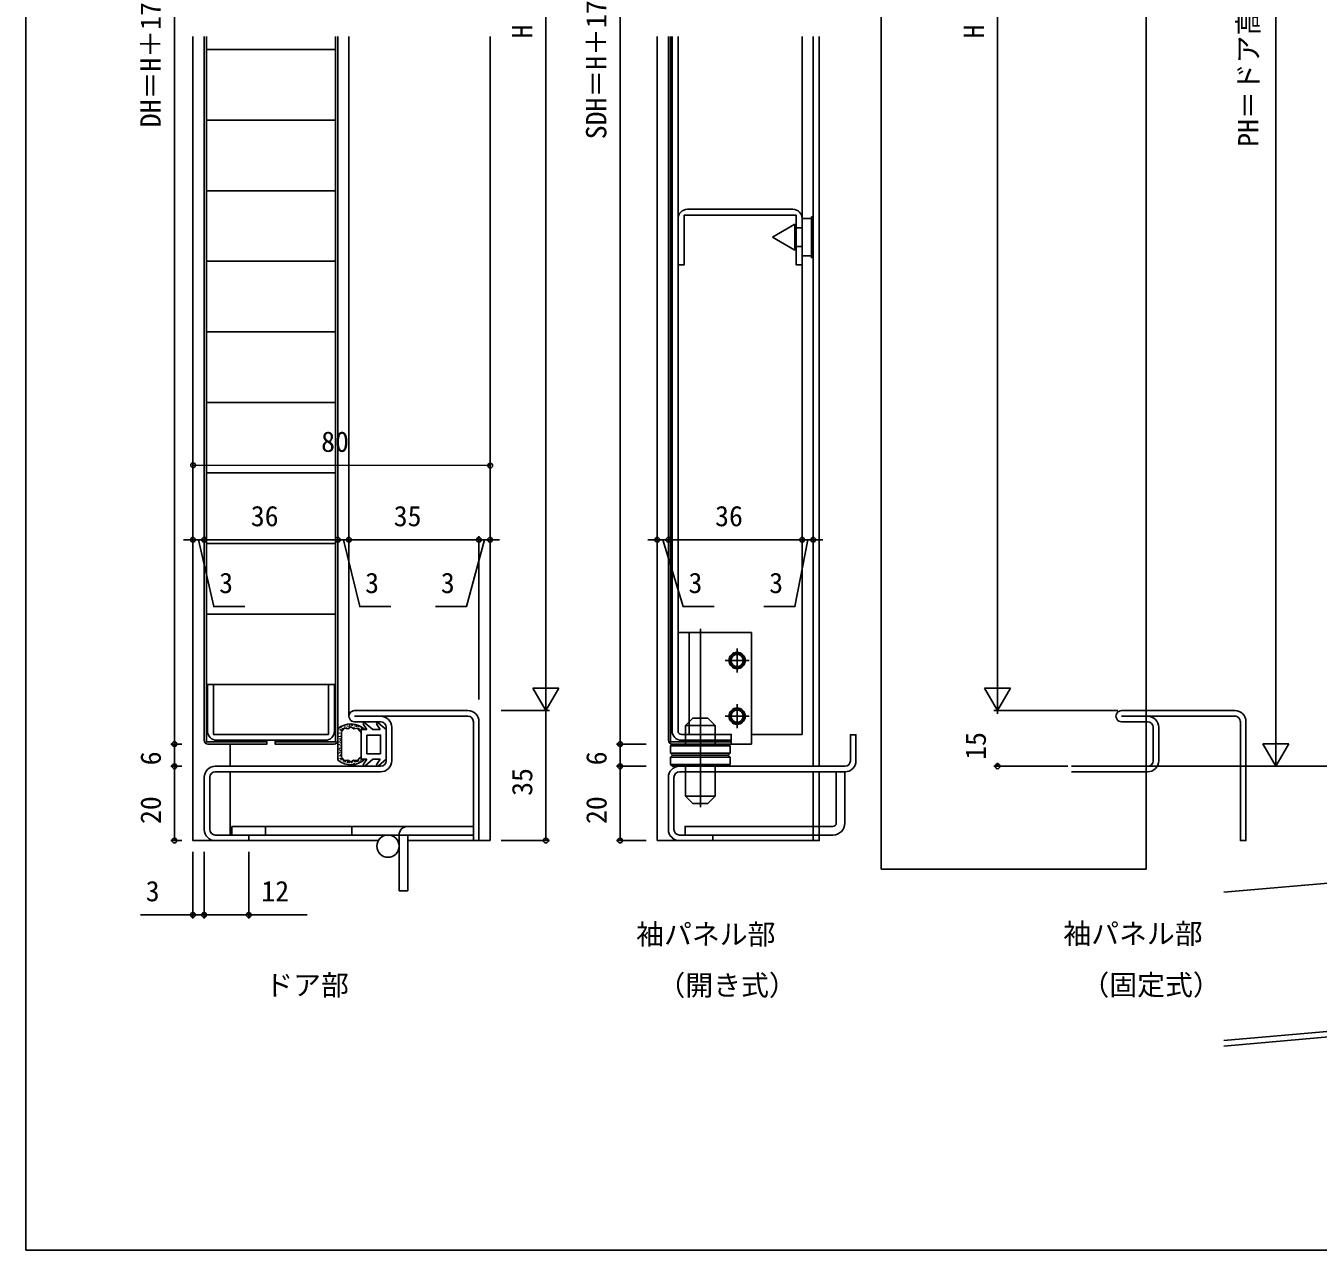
# Model space of a CAD drawing. Units: millimetres, scale not verified. Extents: x -437 to 438, y -344 to 340.
# Drawn here: x -436.6 to -88.7, y -343.7 to -14 of the extents above; entities that cross this region are included whole.
import ezdxf
from ezdxf.enums import TextEntityAlignment as Align

# ---------------------------------------------------------------- set-up
doc = ezdxf.new("R2010")
doc.units = ezdxf.units.MM
doc.header["$LTSCALE"] = 2
for name, color, linetype in [('0-1_USER1', 3, 'Continuous'), ('0-2_YKK_11', 7, 'Continuous'), ('0-3_YKK_11E', 7, 'Continuous'), ('0-4_YKK_12', 2, 'Continuous'), ('0-5_YKK_13', 4, 'Continuous'), ('0-7_YKK_D', 6, 'Continuous'), ('0-8_YKK_ZWAK', 7, 'Continuous'), ('0-9_YSS_K', 3, 'Continuous')]:
    doc.layers.add(name, color=color, linetype=linetype)
doc.styles.add('ＭＳ ゴシック', font='')
doc.styles.get('ＭＳ ゴシック').set_extended_font_data('MS Gothic')

msp = doc.modelspace()

# ---------------------------------------------------------------- linework, layer by layer
at = {"layer": '0-2_YKK_11'}
for p, q in [((-230.1, -63.408), (-258.5, -63.408)), ((-348.1, -198.408), (-317.6, -198.408)), ((-317.6, -199.908), (-348.1, -199.908)), ((-341.1, -201.408), (-348.1, -201.408)), ((-339.6, -211.908), (-339.6, -202.908)), ((-338.1, -202.908), (-338.1, -211.908)), ((-385.2, -206.408), (-356, -206.408)), ((-385.6, -213.408), (-341.1, -213.408)), ((-341.1, -214.908), (-385.6, -214.908)), ((-216.1, -213.408), (-260.6, -213.408)), ((-260.6, -214.908), (-216.1, -214.908)), ((-388.6, -230.408), (-388.6, -216.408)), ((-387.1, -216.408), (-387.1, -230.408)), ((-263.6, -216.408), (-263.6, -230.408)), ((-262.1, -230.408), (-262.1, -216.408))]:
    msp.add_line(p, q, dxfattribs=at)
for points in [[(-261, -65.908), (-261, -78.408), (-259.4, -78.408), (-259.4, -65.008), (-229.2, -65.008), (-229.2, -78.408), (-227.6, -78.408), (-227.6, -65.908)], [(-355.1, -204.808), (-386.1, -204.808), (-386.1, -191.408), (-387.7, -191.408), (-387.7, -203.908)], [(-353.5, -203.908), (-353.5, -191.408), (-355.1, -191.408), (-355.1, -204.808)], [(-314.6, -201.408), (-314.6, -233.408), (-316.1, -233.408), (-316.1, -201.408)], [(-213.1, -211.908), (-213.1, -204.908), (-214.6, -204.908), (-214.6, -211.908)], [(-385.6, -231.908), (-376.6, -231.908), (-376.6, -233.408), (-385.6, -233.408)], [(-260.6, -233.408), (-251.6, -233.408), (-251.6, -231.908), (-260.6, -231.908)]]:
    msp.add_lwpolyline(points, dxfattribs=at)
for centre, radius, start, end in [((-258.5, -65.908), 2.5, 90.00001, 179.99999), ((-230.1, -65.908), 2.5, 0.00001, 89.99999), ((-348.1, -199.908), 1.5, 89.99999, 270.00001), ((-341.1, -202.908), 3, 0.00001, 89.99999), ((-341.1, -202.908), 1.5, 0.00001, 89.99999), ((-317.6, -201.408), 3, 0.00001, 89.99999), ((-317.6, -201.408), 1.5, 0.00001, 89.99999), ((-385.2, -203.908), 2.5, 180.00001, 269.99999), ((-356, -203.908), 2.5, 270.00001, 359.99999), ((-341.1, -211.908), 1.5, 270.00001, 359.99999), ((-341.1, -211.908), 3, 270.00001, 359.99999), ((-216.1, -211.908), 3, 270, 0), ((-216.1, -211.908), 1.5, 270, 0), ((-385.6, -216.408), 3, 90.00001, 179.99999), ((-385.6, -216.408), 1.5, 90.00001, 179.99999), ((-260.6, -216.408), 3, 90, 180), ((-260.6, -216.408), 1.5, 90, 180), ((-385.6, -230.408), 3, 180.00001, 269.99999), ((-385.6, -230.408), 1.5, 180.00001, 269.99999), ((-260.6, -230.408), 3, 180, 270), ((-260.6, -230.408), 1.5, 180, 270)]:
    msp.add_arc(centre, radius, start, end, dxfattribs=at)
at = {"layer": '0-3_YKK_11E'}
for p, q in [((-141.598, -198.408), (-111.099, -198.408)), ((-111.099, -199.908), (-141.598, -199.908)), ((-134.598, -201.408), (-141.598, -201.408)), ((-133.099, -211.908), (-133.099, -202.908)), ((-131.599, -202.908), (-131.599, -211.908)), ((-155.099, -213.408), (-134.599, -213.408)), ((-134.599, -214.908), (-155.099, -214.908))]:
    msp.add_line(p, q, dxfattribs=at)
msp.add_lwpolyline([(-108.099, -201.408), (-108.099, -233.408), (-109.599, -233.408), (-109.599, -201.408)], dxfattribs=at)
for centre, radius, start, end in [((-141.598, -199.908), 1.5, 90, 270.00056), ((-134.599, -202.908), 3, 359.99998, 90), ((-134.598, -202.908), 1.5, 359.99998, 89.9994), ((-111.099, -201.408), 3, 359.99998, 89.99969), ((-111.099, -201.408), 1.5, 359.99998, 90), ((-134.599, -211.908), 1.5, 270, 359.99998), ((-134.599, -211.908), 3, 270, 359.99998)]:
    msp.add_arc(centre, radius, start, end, dxfattribs=at)
at = {"layer": '0-4_YKK_12'}
for p, q in [((-349.6, -16.908), (-349.6, -199.908)), ((-311.6, -16.908), (-311.6, -233.408)), ((-266.6, -16.908), (-266.6, -233.408)), ((-224.6, -16.908), (-224.6, -213.408)), ((-223, -16.908), (-223, -213.408)), ((-381.6, -207.408), (-381.6, -213.408)), ((-381.6, -214.908), (-381.6, -231.908)), ((-224.6, -214.908), (-224.6, -233.408)), ((-67.099, -213.408), (-155.099, -213.408)), ((-336.502, -233.408), (-336.1, -233.408)), ((-333.8, -233.408), (-311.6, -233.408))]:
    msp.add_line(p, q, dxfattribs=at)
msp.add_lwpolyline([(-206.3, 219.576), (-134.978, 219.576), (-134.978, -241.066), (-206.3, -241.066)], close=True, dxfattribs=at)
for points in [[(-391.6, -16.908), (-391.6, -233.408), (-341.698, -233.408)], [(-266.6, -233.408), (-223, -233.408), (-223, -214.908)]]:
    msp.add_lwpolyline(points, dxfattribs=at)
at = {"layer": '0-5_YKK_13'}
for p, q in [((-388.6, -206.408), (-388.6, -16.908)), ((-352.6, -206.408), (-352.6, -16.908)), ((-263.6, -206.408), (-263.6, -16.908)), ((-262.6, -203.908), (-262.6, -16.908)), ((-261, -16.908), (-261, -203.908)), ((-388, -20.408), (-353.2, -20.408)), ((-388, -39.408), (-353.2, -39.408)), ((-388, -58.408), (-353.2, -58.408)), ((-229.6, -67.408), (-235.6, -70.908)), ((-227.6, -68.408), (-229.6, -68.408)), ((-227.6, -73.408), (-229.6, -73.408)), ((-225.1, -75.908), (-227.6, -75.908)), ((-388, -77.408), (-353.2, -77.408)), ((-388, -96.408), (-353.2, -96.408)), ((-388, -115.408), (-353.2, -115.408)), ((-388, -134.408), (-353.2, -134.408)), ((-388, -153.408), (-353.2, -153.408)), ((-388, -172.408), (-353.2, -172.408)), ((-261, -177.408), (-261, -203.908)), ((-261, -177.408), (-261, -203.908)), ((-261, -177.408), (-261, -203.908)), ((-261, -177.408), (-261, -203.908)), ((-241.2, -177.408), (-261, -177.408)), ((-258, -177.408), (-258, -204.808)), ((-255, -208.408), (-255, -176.408)), ((-241.2, -207.408), (-241.2, -177.408)), ((-245.1, -188.108), (-245.1, -181.708)), ((-241.9, -184.908), (-248.3, -184.908)), ((-388, -191.408), (-353.2, -191.408)), ((-245.1, -203.108), (-245.1, -196.708)), ((-343.2, -203.508), (-345.279, -201.764)), ((-339.6, -203.508), (-341.679, -201.764)), ((-259, -202.408), (-257, -200.408)), ((-257, -200.408), (-253, -200.408)), ((-255, -199.408), (-255, -224.408)), ((-251, -202.408), (-253, -200.408)), ((-241.9, -199.908), (-248.3, -199.908)), ((-352.6, -203.265), (-352.6, -211.751)), ((-352.566, -203.904), (-352.566, -203.704)), ((-352.304, -203.474), (-352.304, -203.274)), ((-352.192, -204.584), (-352.192, -204.384)), ((-351.906, -203.78), (-351.906, -203.58)), ((-351.803, -203.594), (-351.803, -203.394)), ((-351.727, -205.424), (-351.727, -205.224)), ((-351.696, -203.176), (-351.696, -202.976)), ((-351.6, -211.027), (-351.6, -203.989)), ((-351.457, -203.713), (-351.457, -203.513)), ((-351.218, -203.307), (-351.218, -203.107)), ((-350.682, -202.902), (-350.682, -202.702)), ((-350.3, -203.116), (-350.3, -202.916)), ((-349.966, -202.699), (-349.966, -202.499)), ((-349.548, -202.675), (-349.548, -202.475)), ((-349.405, -202.377), (-349.405, -202.177)), ((-348.868, -202.341), (-348.868, -202.141)), ((-348.725, -202.544), (-348.725, -202.344)), ((-348.224, -202.949), (-348.224, -202.749)), ((-348.117, -202.389), (-348.117, -202.189)), ((-347.703, -202.746), (-347.703, -202.546)), ((-347.14, -202.805), (-347.14, -202.605)), ((-346.964, -203.286), (-346.964, -203.086)), ((-346.636, -203.579), (-346.636, -203.379)), ((-346.3, -203.508), (-346.3, -207.508)), ((-344.819, -203.508), (-346.3, -203.508)), ((-346.26, -203.227), (-346.26, -203.027)), ((-344.819, -203.508), (-345.721, -202.16)), ((-344.8, -210.008), (-344.8, -205.008)), ((-341.219, -203.508), (-343.2, -203.508)), ((-341.219, -203.508), (-342.121, -202.16)), ((-339.6, -203.508), (-339.6, -211.508)), ((-259, -202.408), (-251, -202.408)), ((-259, -202.408), (-259, -207.408)), ((-251, -202.408), (-251, -207.408)), ((-352.281, -207.641), (-352.281, -207.441)), ((-352.245, -208.91), (-352.245, -208.71)), ((-352.209, -206.908), (-352.209, -206.708)), ((-352.12, -205.496), (-352.12, -205.296)), ((-352.102, -208.641), (-352.102, -208.441)), ((-352.066, -206.086), (-352.066, -205.886)), ((-351.923, -206.515), (-351.923, -206.315)), ((-351.87, -207.194), (-351.87, -206.994)), ((-351.87, -207.98), (-351.87, -207.78)), ((-346.3, -211.508), (-346.3, -207.508)), ((-263, -207.908), (-262.5, -207.408)), ((-263, -207.908), (-247, -207.908)), ((-263, -207.908), (-263, -209.908)), ((-262.5, -207.408), (-247.5, -207.408)), ((-241.2, -207.408), (-260, -207.408)), ((-241.2, -207.408), (-260, -207.408)), ((-247.5, -207.408), (-247, -207.908)), ((-247, -207.908), (-247, -209.908)), ((-352.447, -211.49), (-352.447, -211.29)), ((-352.299, -209.982), (-352.299, -209.782)), ((-352.102, -210.715), (-352.102, -210.515)), ((-352.031, -209.714), (-352.031, -209.514)), ((-352.013, -209.267), (-352.013, -209.067)), ((-351.898, -211.395), (-351.898, -211.195)), ((-351.816, -210.429), (-351.816, -210.229)), ((-351.815, -211.741), (-351.815, -211.541)), ((-351.517, -211.55), (-351.517, -211.35)), ((-351.075, -212.075), (-351.075, -211.875)), ((-350.61, -212.015), (-350.61, -211.815)), ((-350.598, -212.29), (-350.598, -212.09)), ((-350.371, -212.051), (-350.371, -211.851)), ((-349.87, -212.182), (-349.87, -211.982)), ((-349.417, -212.385), (-349.417, -212.185)), ((-348.821, -212.421), (-348.821, -212.221)), ((-348.296, -212.027), (-348.296, -211.827)), ((-348.129, -212.254), (-348.129, -212.054)), ((-347.797, -212.259), (-347.797, -212.059)), ((-347.375, -212.212), (-347.375, -212.012)), ((-346.988, -212.153), (-346.988, -211.953)), ((-346.366, -211.825), (-346.366, -211.625)), ((-344.819, -211.508), (-346.3, -211.508)), ((-344.819, -211.508), (-345.721, -212.856)), ((-343.2, -211.508), (-345.279, -213.252)), ((-341.1, -210.008), (-344.8, -210.008)), ((-341.219, -211.508), (-343.2, -211.508)), ((-341.219, -211.508), (-342.121, -212.856)), ((-339.6, -211.508), (-341.679, -213.252)), ((-263, -209.908), (-247, -209.908)), ((-262.5, -210.408), (-263, -209.908)), ((-262.5, -210.408), (-263, -210.908)), ((-263, -210.908), (-247, -210.908)), ((-263, -210.908), (-263, -212.908)), ((-262.5, -210.408), (-247.5, -210.408)), ((-262.5, -210.408), (-247.5, -210.408)), ((-247.5, -210.408), (-247, -209.908)), ((-247.5, -210.408), (-247, -210.908)), ((-247, -210.908), (-247, -212.908)), ((-350.002, -212.457), (-350.002, -212.257)), ((-349.608, -212.588), (-349.608, -212.388)), ((-348.845, -212.6), (-348.845, -212.4)), ((-348.212, -212.791), (-348.212, -212.591)), ((-263, -212.908), (-247, -212.908)), ((-262.5, -213.408), (-263, -212.908)), ((-262.5, -213.408), (-247.5, -213.408)), ((-262.5, -213.408), (-247.5, -213.408)), ((-247.5, -213.408), (-247, -212.908)), ((-259, -221.408), (-251, -221.408)), ((-257.001, -223.408), (-252.999, -223.408)), ((-372.1, -229.608), (-372.1, -231.908)), ((-348.8, -231.908), (-348.8, -229.608)), ((-336.1, -231.908), (-336.1, -246.908)), ((-333.8, -231.908), (-333.8, -246.908)), ((-219.3, -231.908), (-259.1, -231.908)), ((-336.1, -246.908), (-333.8, -246.908))]:
    msp.add_line(p, q, dxfattribs=at)
for points in [[(-388, -16.908), (-388, -206.808), (-371.7, -206.808), (-371.7, -207.408), (-387.6, -207.408)], [(-353.2, -16.908), (-353.2, -206.808), (-369.5, -206.808), (-369.5, -207.408), (-353.6, -207.408)], [(-263, -16.908), (-263, -206.808), (-246.7, -206.808), (-246.7, -207.408), (-262.6, -207.408)], [(-241.2, -204.808), (-227.6, -204.808), (-227.6, -16.908)], [(-225.1, -65.908), (-227.6, -65.908), (-227.6, -75.908)], [(-229.6, -67.408), (-229.6, -74.408), (-235.6, -70.908)], [(-346.711, -203.933), (-347.301, -203.166), (-348.261, -203.291), (-349.1, -202.808), (-349.496, -203.028), (-349.939, -203.291), (-350.899, -203.166), (-351.489, -203.933)], [(-341.1, -210.008), (-341.1, -205.008), (-344.8, -205.008)], [(-260.1, -204.808), (-246.7, -204.808), (-246.7, -206.408), (-260.1, -206.408)], [(-351.489, -211.083), (-350.899, -211.85), (-349.939, -211.725), (-349.496, -211.988), (-349.1, -212.208), (-348.261, -211.725), (-347.301, -211.85), (-346.711, -211.083)], [(-259, -213.408), (-259, -221.408), (-257.001, -223.408)], [(-251, -213.408), (-251, -221.408), (-252.999, -223.408)], [(-218.4, -228.708), (-218.4, -214.908), (-216.1, -214.908), (-216.1, -228.708)], [(-316.1, -231.908), (-316.1, -229.608), (-381.1, -229.608)], [(-381.1, -229.608), (-381.1, -231.908), (-316.1, -231.908)], [(-259.1, -231.908), (-259.1, -229.608), (-219.3, -229.608)]]:
    msp.add_lwpolyline(points, dxfattribs=at)
msp.add_lwpolyline([(-225.1, -65.408), (-225.1, -76.408), (-224.6, -76.408), (-224.6, -65.408)], close=True, dxfattribs=at)
for centre, radius in [((-245.1, -184.908), 2.2), ((-245.1, -184.908), 2), ((-245.1, -184.908), 1.65), ((-245.1, -199.908), 2.2), ((-245.1, -199.908), 2), ((-245.1, -199.908), 1.65), ((-339.1, -234.908), 3)]:
    msp.add_circle(centre, radius, dxfattribs=at)
for centre, radius, start, end in [((-345.471, -201.994), 0.3, 49.99756, 213.78886), ((-341.871, -201.994), 0.3, 49.99756, 213.78886), ((-349.1, -207.508), 5.5, 46.65824, 129.51963), ((-349.1, -207.508), 4.3, 49.37051, 56.2499), ((-260.1, -203.908), 2.5, 180, 270), ((-260.1, -203.908), 0.9, 180, 270), ((-387.6, -206.408), 1, 180, 270), ((-353.6, -206.408), 1, 270, 0), ((-262.6, -206.408), 1, 180, 270), ((-349.1, -207.508), 5.5, 230.48036, 313.34175), ((-349.1, -207.508), 4.3, 303.7499, 310.62928), ((-345.471, -213.022), 0.3, 146.21114, 310.00244), ((-341.871, -213.022), 0.3, 146.21114, 310.00244), ((-333.8, -231.908), 2.3, 90, 180), ((-219.3, -228.708), 0.9, 270, 0), ((-219.3, -228.708), 3.2, 270, 0)]:
    msp.add_arc(centre, radius, start, end, dxfattribs=at)
at = {"layer": '0-7_YKK_D'}
for p, q in [((-100.099, -206.408), (-100.099, 203.592)), ((-396.6, 178.592), (-396.6, -207.408)), ((-276.6, 178.592), (-276.6, -207.408)), ((-296.6, 163.592), (-296.6, -191.408)), ((-174.978, 163.592), (-174.978, -191.408)), ((-391.586, -133.303), (-391.586, -133.322)), ((-391.584, -132.322), (-311.584, -132.438)), ((-311.586, -133.418), (-311.586, -133.438)), ((-391.6, -152.408), (-394.15, -152.408)), ((-391.6, -152.408), (-388.6, -152.408)), ((-391.6, -152.408), (-388.6, -152.408)), ((-388.6, -152.408), (-386.05, -152.408)), ((-352.6, -152.408), (-388.6, -152.408)), ((-352.6, -152.408), (-355.15, -152.408)), ((-352.6, -152.408), (-349.6, -152.408)), ((-352.6, -152.408), (-349.6, -152.408)), ((-349.6, -152.408), (-314.6, -152.408)), ((-349.6, -152.408), (-347.05, -152.408)), ((-314.6, -152.408), (-317.15, -152.408)), ((-314.6, -195.408), (-314.6, -151.408)), ((-314.6, -195.408), (-314.6, -151.408)), ((-314.6, -152.408), (-311.6, -152.408)), ((-314.6, -152.408), (-311.6, -152.408)), ((-311.6, -152.408), (-309.05, -152.408)), ((-266.6, -152.408), (-269.15, -152.408)), ((-266.6, -152.408), (-263.6, -152.408)), ((-266.6, -152.408), (-263.6, -152.408)), ((-263.6, -152.408), (-227.6, -152.408)), ((-263.6, -152.408), (-261.05, -152.408)), ((-227.6, -152.408), (-230.15, -152.408)), ((-227.6, -152.408), (-224.6, -152.408)), ((-227.6, -152.408), (-224.6, -152.408)), ((-224.6, -152.408), (-222.05, -152.408)), ((-296.6, -198.408), (-296.6, -186.284)), ((-174.978, -198.408), (-174.978, -186.284)), ((-296.6, -198.408), (-300.1, -192.346)), ((-293.1, -192.346), (-300.1, -192.346)), ((-296.6, -198.408), (-293.1, -192.346)), ((-174.978, -198.408), (-178.478, -192.346)), ((-171.478, -192.346), (-178.478, -192.346)), ((-174.978, -198.408), (-171.478, -192.346)), ((-308.6, -198.408), (-295.6, -198.408)), ((-308.6, -198.408), (-295.6, -198.408)), ((-296.6, -233.408), (-296.6, -198.408)), ((-142.599, -198.408), (-175.978, -198.408)), ((-142.599, -198.408), (-175.978, -198.408)), ((-174.978, -198.408), (-174.978, -199.306)), ((-100.099, -213.408), (-100.099, -201.284)), ((-394.6, -207.408), (-397.6, -207.408)), ((-394.6, -207.408), (-397.6, -207.408)), ((-396.6, -207.408), (-396.6, -213.408)), ((-269.6, -207.408), (-277.6, -207.408)), ((-269.6, -207.408), (-277.6, -207.408)), ((-276.6, -207.408), (-276.6, -213.408)), ((-100.099, -213.408), (-103.599, -207.346)), ((-96.599, -207.346), (-103.599, -207.346)), ((-100.099, -213.408), (-96.599, -207.346)), ((-394.6, -213.408), (-397.6, -213.408)), ((-394.6, -213.408), (-397.6, -213.408)), ((-396.6, -213.408), (-396.6, -233.408)), ((-269.6, -213.408), (-277.6, -213.408)), ((-269.6, -213.408), (-277.6, -213.408)), ((-276.6, -213.408), (-276.6, -233.408)), ((-156.099, -213.408), (-175.978, -213.408)), ((-174.978, -213.408), (-174.978, -212.51)), ((-394.6, -233.408), (-397.6, -233.408)), ((-391.6, -236.408), (-391.6, -254.408)), ((-388.6, -236.408), (-388.6, -254.408)), ((-388.6, -236.408), (-388.6, -254.408)), ((-376.6, -236.408), (-376.6, -254.408)), ((-308.6, -233.408), (-295.6, -233.408)), ((-269.6, -233.408), (-277.6, -233.408)), ((-391.6, -253.408), (-405.771, -253.408)), ((-388.6, -253.408), (-391.6, -253.408)), ((-388.6, -253.408), (-386.05, -253.408))]:
    msp.add_line(p, q, dxfattribs=at)
for points in [[(-390.1, -152.408), (-386.009, -170.408), (-377.663, -170.408)], [(-351.1, -152.408), (-346.699, -170.408), (-338.352, -170.408)], [(-313.1, -152.408), (-317.966, -170.408), (-326.312, -170.408)], [(-265.1, -152.408), (-259.653, -170.408), (-251.306, -170.408)], [(-226.1, -152.408), (-229.56, -170.408), (-237.906, -170.408)], [(-388.6, -253.408), (-376.6, -253.408), (-360.845, -253.408)]]:
    msp.add_lwpolyline(points, dxfattribs=at)
for centre in [(-391.584, -132.322), (-311.584, -132.438), (-391.6, -152.408), (-388.6, -152.408), (-388.6, -152.408), (-352.6, -152.408), (-352.6, -152.408), (-349.6, -152.408), (-349.6, -152.408), (-314.6, -152.408), (-314.6, -152.408), (-311.6, -152.408), (-266.6, -152.408), (-263.6, -152.408), (-263.6, -152.408), (-227.6, -152.408), (-227.6, -152.408), (-224.6, -152.408), (-396.6, -207.408), (-396.6, -207.408), (-276.6, -207.408), (-276.6, -207.408), (-396.6, -213.408), (-396.6, -213.408), (-276.6, -213.408), (-276.6, -213.408), (-174.978, -213.408), (-396.6, -233.408), (-296.6, -233.408), (-276.6, -233.408), (-391.6, -253.408), (-388.6, -253.408), (-388.6, -253.408), (-376.6, -253.408)]:
    msp.add_circle(centre, 0.637, dxfattribs=at)
at = {"layer": '0-8_YKK_ZWAK'}
msp.add_line((-436.6, 306.3), (-436.6, -343.7), dxfattribs=at)
msp.add_lwpolyline([(-436.6, -343.7), (438.4, -343.7), (438.4, 306.3)], dxfattribs=at)
at = {"layer": '0-9_YSS_K'}
for p, q in [((-60.099, -242.708), (-114.099, -247.268)), ((-43.599, -282.573), (-114.099, -288.741))]:
    msp.add_line(p, q, dxfattribs=at)
msp.add_lwpolyline([(-45.099, 255.592), (-45.099, -281.199), (-114.099, -287.235)], dxfattribs=at)

# ---------------------------------------------------------------- texts
at = {"layer": '0-1_USER1', "style": 'ＭＳ ゴシック'}
for s, p in [('袖パネル部', (-272.276, -263.027)), ('袖パネル部', (-157.276, -262.856)), ('ドア部', (-372.131, -276.72)), ('（開き式）', (-266.545, -276.763)), ('（固定式）', (-152.397, -276.677))]:
    msp.add_text(s, height=5.499, dxfattribs=at).set_placement(p, align=Align.BOTTOM_LEFT)
at = {"layer": '0-7_YKK_D', "style": 'ＭＳ ゴシック'}
for s, rotation, p in [('PH＝ドア高さH＋55', 90, (-103.079, -46.578)), ('DH＝H＋17', 90, (-398.643, -41.318)), ('SDH＝H＋17', 90, (-278.643, -44.557)), ('H', 90, (-298.6, -17.402)), ('H', 90, (-176.978, -17.402)), ('80', 359.917, (-357.1, -130.372)), ('15', 90, (-176.478, -211.661)), ('6', 90, (-398.6, -213.135)), ('6', 90, (-278.6, -213.135)), ('35', 90, (-298.6, -221.363)), ('20', 90, (-398.6, -228.948)), ('20', 90, (-278.6, -228.948))]:
    msp.add_text(s, height=5.499, rotation=rotation, dxfattribs=at).set_placement(p, align=Align.BOTTOM_LEFT)
for s, p in [('36', (-376.033, -150.408)), ('35', (-337.555, -150.408)), ('36', (-251.033, -150.408)), ('3', (-384.563, -168.408)), ('3', (-345.253, -168.408)), ('3', (-324.866, -168.408)), ('3', (-258.207, -168.408)), ('3', (-236.46, -168.408)), ('3', (-404.325, -251.408)), ('12', (-373.201, -251.408))]:
    msp.add_text(s, height=5.499, dxfattribs=at).set_placement(p, align=Align.BOTTOM_LEFT)

doc.saveas('drawing.dxf')
